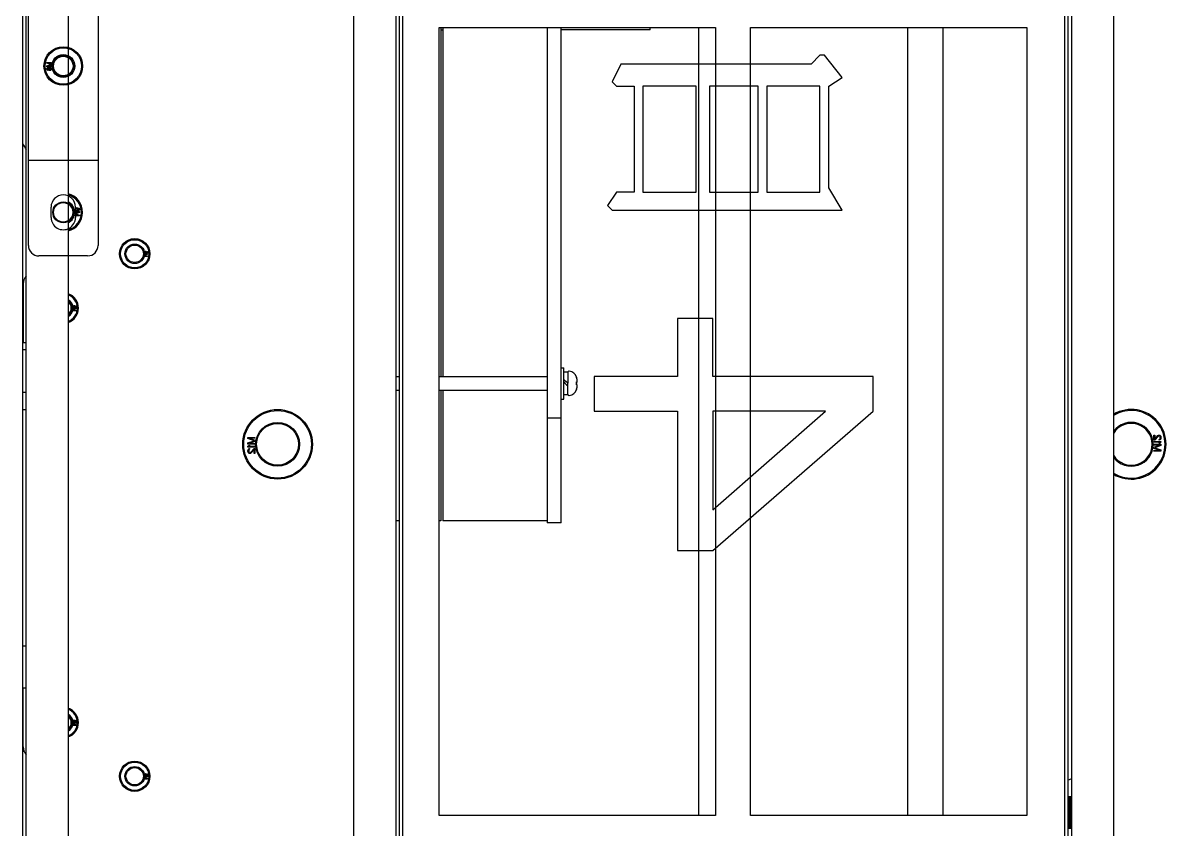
# Model space of a CAD drawing. Header units: millimetres. Extents: x 0 to 87554, y -20854 to 20404.
# Drawn here: x 7503.1 to 7831.2, y -15305.2 to -15073.7 of the extents above; entities that cross this region are included whole.
import ezdxf

# ---------------------------------------------------------------- set-up
doc = ezdxf.new("R2010")
doc.units = ezdxf.units.MM
doc.layers.get('0').update_dxf_attribs({"lineweight": 15})
for name, color, linetype in [('2005-00089_0', 7, 'Continuous'), ('2301-11830_0', 7, 'Continuous'), ('2401-00045-M4-80PMC_0', 7, 'Continuous'), ('2401-00238-M5_0', 7, 'Continuous'), ('2401-00258-M8-20HWMC_0', 7, 'Continuous'), ('2401-00297-M5-16HWMC_0', 7, 'Continuous'), ('2401-00300-M6-16HWMC_0', 7, 'Continuous'), ('2403-00020_S-M5-0_0', 7, 'Continuous'), ('2403-00027-S-M6-0_0', 7, 'Continuous'), ('2403-00027_S-M6-0_0', 7, 'Continuous'), ('2403-00036_S-M12-1_0', 7, 'Continuous'), ('2404-00002-D4D9-P_0', 7, 'Continuous'), ('2404-00015-D4_0', 7, 'Continuous'), ('2501-00237_0', 7, 'Continuous'), ('4208-00681_3_0', 7, 'Continuous'), ('4215-12269_10_0', 7, 'Continuous'), ('4215-12269_11_0', 7, 'Continuous'), ('4215-12269_15_0', 7, 'Continuous'), ('4215-12269_9_0', 7, 'Continuous'), ('4215-12622_0', 7, 'Continuous'), ('4215-12648_0', 7, 'Continuous'), ('4217-15628_0', 7, 'Continuous'), ('4217-15764_0', 7, 'Continuous'), ('4217-15769_0', 7, 'Continuous')]:
    doc.layers.add(name, color=color, linetype=linetype)

# ---------------------------------------------------------------- blocks, each defined once
blk = doc.blocks.new('ju7888')
at = {"layer": '2005-00089_0', "color": 87, "linetype": 'Continuous'}
for p, q in [((385.19, -971.28), (385.19, -972.28)), ((470.19, -972.28), (470.19, -971.28))]:
    blk.add_line(p, q, dxfattribs=at)
at = {"layer": '2301-11830_0', "color": 87, "linetype": 'Continuous'}
for p, q in [((434.79, -817.78), (292.59, -817.78)), ((404.79, -817.78), (404.79, -821.78)), ((434.79, -817.78), (434.79, -821.78)), ((292.59, -821.78), (434.79, -821.78))]:
    blk.add_line(p, q, dxfattribs=at)
at = {"layer": '2401-00045-M4-80PMC_0', "color": 87, "linetype": 'Continuous'}
for p, q in [((393.03, -813.38), (393.1, -813.36)), ((394.34, -813.36), (394.34, -813.38)), ((394.34, -813.38), (394.35, -813.38)), ((394.34, -813.38), (394.35, -813.38)), ((394.35, -813.38), (394.35, -813.15)), ((394.37, -813.38), (394.37, -813.36)), ((394.77, -813.37), (394.79, -813.37)), ((394.77, -813.37), (394.79, -813.37)), ((395.21, -813.38), (395.21, -813.36)), ((396.47, -813.36), (396.53, -813.38)), ((396.51, -813.37), (396.48, -813.36)), ((396.54, -813.38), (396.51, -813.37)), ((395.54, -815.88), (394.76, -815.88)), ((392.79, -852.78), (392.79, -821.78)), ((396.79, -852.78), (396.79, -821.78)), ((392.79, -865.28), (392.79, -864.28)), ((396.79, -865.28), (396.79, -864.28))]:
    blk.add_line(p, q, dxfattribs=at)
for centre, radius, start, end in [((393.69, -815.68), 2.4, 105.7156, 175.4927), ((394.79, -819.64), 6.5, 93.8817, 105.0752), ((394.74, -818.8), 5.44, 93.9267, 94.1311), ((384.54, -813.68), 9.83, 1.8685, 2.2839), ((394.77, -819.3), 5.94, 89.956, 93.8817), ((394.78, -819.25), 5.89, 85.7976, 89.9091), ((405.04, -813.68), 9.83, 177.7161, 178.1315), ((394.78, -819.64), 6.5, 74.9248, 86.1183), ((394.79, -819.64), 6.5, 74.9248, 86.1183), ((396.75, -813.41), 0.217, 172.3877, 173.2145), ((395.89, -815.68), 2.4, 4.5073, 74.2844), ((391.65, -815.52), 0.36, 175.4927, 270), ((397.92, -815.52), 0.36, 270, 4.5073)]:
    blk.add_arc(centre, radius, start, end, dxfattribs=at)
for points, knots in [([(393.04, -813.37), (393.04, -813.37), (393.04, -813.37), (393.03, -813.38), (393.03, -813.38)], [0, 0, 0, 0, 0.374376, 1, 1, 1, 1]), ([(393.04, -813.38), (393.04, -813.38), (393.04, -813.37), (393.04, -813.37), (393.04, -813.37)], [0, 0, 0, 0, 0.614016, 1, 1, 1, 1]), ([(393.04, -813.37), (393.04, -813.37), (393.04, -813.37), (393.04, -813.37), (393.04, -813.37)], [0, 0, 0, 0, 0.664702, 1, 1, 1, 1]), ([(393.04, -813.37), (393.04, -813.37), (393.04, -813.37), (393.04, -813.37), (393.04, -813.37)], [0, 0, 0, 0, 0.366322, 1, 1, 1, 1]), ([(394.35, -813.15), (394.35, -813.16), (394.34, -813.23), (394.34, -813.3), (394.34, -813.36)], [0, 0, 0, 0, 0.140093, 1, 1, 1, 1]), ([(395.21, -813.29), (395.21, -813.28), (395.22, -813.23), (395.22, -813.18), (395.22, -813.15)], [0, 0, 0, 0, 0.347405, 1, 1, 1, 1]), ([(396.53, -813.38), (396.54, -813.38), (396.54, -813.37), (396.54, -813.37), (396.54, -813.37)], [0, 0, 0, 0, 0.614016, 1, 1, 1, 1]), ([(396.54, -813.37), (396.54, -813.37), (396.54, -813.37), (396.54, -813.37), (396.54, -813.37)], [0, 0, 0, 0, 0.664702, 1, 1, 1, 1])]:
    blk.add_open_spline(points, degree=3, knots=knots, dxfattribs=at)
at = {"layer": '2401-00238-M5_0', "color": 87, "linetype": 'Continuous'}
for p, q in [((397.29, -972.28), (397.29, -971.28)), ((402.29, -972.28), (402.29, -971.28))]:
    blk.add_line(p, q, dxfattribs=at)
at = {"layer": '2401-00258-M8-20HWMC_0', "color": 87, "linetype": 'Continuous'}
for p, q in [((486.1, -972.18), (486.1, -972.28)), ((489.69, -972.18), (489.69, -972.28)), ((496.88, -972.18), (496.88, -972.28)), ((500.48, -971.88), (500.48, -972.28))]:
    blk.add_line(p, q, dxfattribs=at)
at = {"layer": '2401-00297-M5-16HWMC_0', "color": 87, "linetype": 'Continuous'}
for centre, radius, start, end in [((373.19, -960.68), 2.5, 34.1817, 145.8183), ((373.19, -960.68), 2.3, 37.527, 142.473), ((492.19, -960.68), 2.5, 34.1817, 145.8183), ((492.19, -960.68), 2.3, 37.527, 142.473)]:
    blk.add_arc(centre, radius, start, end, dxfattribs=at)
at = {"layer": '2401-00300-M6-16HWMC_0', "color": 87, "linetype": 'Continuous'}
for centre, radius in [((303.69, -960.68), 3), ((303.69, -960.68), 2.8), ((345.69, -960.68), 3), ((345.69, -960.68), 2.8)]:
    blk.add_circle(centre, radius, dxfattribs=at)
for radius, start, end in [(3, 27.89, 152.11), (2.8, 30.0759, 149.9241)]:
    blk.add_arc((345.69, -960.68), radius, start, end, dxfattribs=at)
at = {"layer": '2403-00020_S-M5-0_0', "color": 87, "linetype": 'Continuous'}
for p, q in [((356.86, -936.99), (356.89, -936.9)), ((356.86, -937.05), (356.86, -936.99)), ((356.89, -937.14), (356.86, -937.05)), ((356.89, -936.56), (356.89, -936.48)), ((356.89, -936.48), (357.46, -936.48)), ((357.37, -936.56), (356.89, -936.56)), ((356.89, -936.9), (356.94, -936.83)), ((356.94, -937.21), (356.89, -937.14)), ((356.94, -936.83), (357.02, -936.78)), ((356.96, -936.95), (356.94, -937)), ((356.94, -937), (356.94, -937.04)), ((356.94, -937.04), (356.96, -937.09)), ((357.02, -937.26), (356.94, -937.21)), ((356.99, -936.9), (356.96, -936.95)), ((356.96, -937.09), (356.99, -937.14)), ((357.04, -936.87), (356.99, -936.9)), ((356.99, -937.14), (357.04, -937.17)), ((357.02, -936.78), (357.11, -936.76)), ((357.11, -937.28), (357.02, -937.26)), ((357.11, -936.85), (357.04, -936.87)), ((357.04, -937.17), (357.11, -937.19)), ((357.11, -936.76), (357.21, -936.76)), ((357.21, -936.85), (357.11, -936.85)), ((357.11, -937.19), (357.21, -937.19)), ((357.21, -937.28), (357.11, -937.28)), ((357.21, -936.76), (357.29, -936.78)), ((357.27, -936.87), (357.21, -936.85)), ((357.21, -937.19), (357.27, -937.17)), ((357.29, -937.26), (357.21, -937.28)), ((357.34, -936.92), (357.27, -936.87)), ((357.27, -937.17), (357.32, -937.14)), ((357.29, -936.78), (357.37, -936.83)), ((357.37, -937.21), (357.29, -937.26)), ((357.32, -937.14), (357.36, -937.07)), ((357.46, -936.92), (357.34, -936.92)), ((357.36, -937.07), (357.46, -937.07)), ((357.37, -936.83), (357.37, -936.56)), ((357.42, -937.14), (357.37, -937.21)), ((357.46, -937.07), (357.42, -937.14)), ((357.46, -936.48), (357.46, -936.92)), ((357.59, -937.28), (357.59, -936.48)), ((357.59, -936.48), (357.74, -936.48)), ((357.69, -937.28), (357.59, -937.28)), ((357.92, -937.28), (357.69, -936.65)), ((357.69, -936.65), (357.69, -937.28)), ((357.74, -936.48), (357.99, -937.19)), ((358.06, -937.28), (357.92, -937.28)), ((357.99, -937.19), (358.24, -936.48)), ((358.29, -936.65), (358.06, -937.28)), ((358.24, -936.48), (358.39, -936.48)), ((358.29, -937.28), (358.29, -936.65)), ((358.39, -937.28), (358.29, -937.28)), ((358.39, -936.48), (358.39, -937.28)), ((506.86, -936.99), (506.89, -936.9)), ((506.86, -937.05), (506.86, -936.99)), ((506.89, -937.14), (506.86, -937.05)), ((506.89, -936.56), (506.89, -936.48)), ((506.89, -936.48), (507.46, -936.48)), ((507.37, -936.56), (506.89, -936.56)), ((506.89, -936.9), (506.94, -936.83)), ((506.94, -937.21), (506.89, -937.14)), ((506.94, -936.83), (507.02, -936.78)), ((506.96, -936.95), (506.94, -937)), ((506.94, -937), (506.94, -937.04)), ((506.94, -937.04), (506.96, -937.09)), ((507.02, -937.26), (506.94, -937.21)), ((506.99, -936.9), (506.96, -936.95)), ((506.96, -937.09), (506.99, -937.14)), ((507.04, -936.87), (506.99, -936.9)), ((506.99, -937.14), (507.04, -937.17)), ((507.02, -936.78), (507.11, -936.76)), ((507.11, -937.28), (507.02, -937.26)), ((507.11, -936.85), (507.04, -936.87)), ((507.04, -937.17), (507.11, -937.19)), ((507.11, -936.76), (507.21, -936.76)), ((507.21, -936.85), (507.11, -936.85)), ((507.11, -937.19), (507.21, -937.19)), ((507.21, -937.28), (507.11, -937.28)), ((507.21, -936.76), (507.29, -936.78)), ((507.27, -936.87), (507.21, -936.85)), ((507.21, -937.19), (507.27, -937.17)), ((507.29, -937.26), (507.21, -937.28)), ((507.34, -936.92), (507.27, -936.87)), ((507.27, -937.17), (507.32, -937.14)), ((507.29, -936.78), (507.37, -936.83)), ((507.37, -937.21), (507.29, -937.26)), ((507.32, -937.14), (507.36, -937.07)), ((507.46, -936.92), (507.34, -936.92)), ((507.36, -937.07), (507.46, -937.07)), ((507.37, -936.83), (507.37, -936.56)), ((507.42, -937.14), (507.37, -937.21)), ((507.46, -937.07), (507.42, -937.14)), ((507.46, -936.48), (507.46, -936.92)), ((507.59, -937.28), (507.59, -936.48)), ((507.59, -936.48), (507.74, -936.48)), ((507.69, -937.28), (507.59, -937.28)), ((507.92, -937.28), (507.69, -936.65)), ((507.69, -936.65), (507.69, -937.28)), ((507.74, -936.48), (507.99, -937.19)), ((508.06, -937.28), (507.92, -937.28)), ((507.99, -937.19), (508.24, -936.48)), ((508.29, -936.65), (508.06, -937.28)), ((508.24, -936.48), (508.39, -936.48)), ((508.29, -937.28), (508.29, -936.65)), ((508.39, -937.28), (508.29, -937.28)), ((508.39, -936.48), (508.39, -937.28)), ((372.46, -957.49), (372.49, -957.4)), ((372.46, -957.55), (372.46, -957.49)), ((372.49, -957.64), (372.46, -957.55)), ((372.49, -957.06), (372.49, -956.98)), ((372.49, -956.98), (373.06, -956.98)), ((372.97, -957.06), (372.49, -957.06)), ((372.49, -957.4), (372.54, -957.33)), ((372.54, -957.71), (372.49, -957.64)), ((372.54, -957.33), (372.62, -957.28)), ((372.56, -957.45), (372.54, -957.5)), ((372.54, -957.5), (372.54, -957.54)), ((372.54, -957.54), (372.56, -957.59)), ((372.62, -957.76), (372.54, -957.71)), ((372.59, -957.4), (372.56, -957.45)), ((372.56, -957.59), (372.59, -957.64)), ((372.64, -957.37), (372.59, -957.4)), ((372.59, -957.64), (372.64, -957.67)), ((372.62, -957.28), (372.71, -957.26)), ((372.71, -957.78), (372.62, -957.76)), ((372.71, -957.35), (372.64, -957.37)), ((372.64, -957.67), (372.71, -957.69)), ((372.71, -957.26), (372.81, -957.26)), ((372.81, -957.35), (372.71, -957.35)), ((372.71, -957.69), (372.81, -957.69)), ((372.81, -957.78), (372.71, -957.78)), ((372.81, -957.26), (372.89, -957.28)), ((372.87, -957.37), (372.81, -957.35)), ((372.81, -957.69), (372.87, -957.67)), ((372.89, -957.76), (372.81, -957.78)), ((372.94, -957.42), (372.87, -957.37)), ((372.87, -957.67), (372.92, -957.64)), ((372.89, -957.28), (372.97, -957.33)), ((372.97, -957.71), (372.89, -957.76)), ((372.92, -957.64), (372.96, -957.57)), ((373.06, -957.42), (372.94, -957.42)), ((372.96, -957.57), (373.06, -957.57)), ((372.97, -957.33), (372.97, -957.06)), ((373.02, -957.64), (372.97, -957.71)), ((373.06, -957.57), (373.02, -957.64)), ((373.06, -956.98), (373.06, -957.42)), ((373.19, -957.78), (373.19, -956.98)), ((373.19, -956.98), (373.34, -956.98)), ((373.29, -957.78), (373.19, -957.78)), ((373.52, -957.78), (373.29, -957.15)), ((373.29, -957.15), (373.29, -957.78)), ((373.34, -956.98), (373.59, -957.69)), ((373.66, -957.78), (373.52, -957.78)), ((373.59, -957.69), (373.84, -956.98)), ((373.89, -957.15), (373.66, -957.78)), ((373.84, -956.98), (373.99, -956.98)), ((373.89, -957.78), (373.89, -957.15)), ((373.99, -957.78), (373.89, -957.78)), ((373.99, -956.98), (373.99, -957.78)), ((491.46, -957.49), (491.49, -957.4)), ((491.46, -957.55), (491.46, -957.49)), ((491.49, -957.64), (491.46, -957.55)), ((491.49, -957.06), (491.49, -956.98)), ((491.49, -956.98), (492.06, -956.98)), ((491.97, -957.06), (491.49, -957.06)), ((491.49, -957.4), (491.54, -957.33)), ((491.54, -957.71), (491.49, -957.64)), ((491.54, -957.33), (491.62, -957.28)), ((491.56, -957.45), (491.54, -957.5)), ((491.54, -957.5), (491.54, -957.54)), ((491.54, -957.54), (491.56, -957.59)), ((491.62, -957.76), (491.54, -957.71)), ((491.59, -957.4), (491.56, -957.45)), ((491.56, -957.59), (491.59, -957.64)), ((491.64, -957.37), (491.59, -957.4)), ((491.59, -957.64), (491.64, -957.67)), ((491.62, -957.28), (491.71, -957.26)), ((491.71, -957.78), (491.62, -957.76)), ((491.71, -957.35), (491.64, -957.37)), ((491.64, -957.67), (491.71, -957.69)), ((491.71, -957.26), (491.81, -957.26)), ((491.81, -957.35), (491.71, -957.35)), ((491.71, -957.69), (491.81, -957.69)), ((491.81, -957.78), (491.71, -957.78)), ((491.81, -957.26), (491.89, -957.28)), ((491.87, -957.37), (491.81, -957.35)), ((491.81, -957.69), (491.87, -957.67)), ((491.89, -957.76), (491.81, -957.78)), ((491.94, -957.42), (491.87, -957.37)), ((491.87, -957.67), (491.92, -957.64)), ((491.89, -957.28), (491.97, -957.33)), ((491.97, -957.71), (491.89, -957.76)), ((491.92, -957.64), (491.96, -957.57)), ((492.06, -957.42), (491.94, -957.42)), ((491.96, -957.57), (492.06, -957.57)), ((491.97, -957.33), (491.97, -957.06)), ((492.02, -957.64), (491.97, -957.71)), ((492.06, -957.57), (492.02, -957.64)), ((492.06, -956.98), (492.06, -957.42)), ((492.19, -957.78), (492.19, -956.98)), ((492.19, -956.98), (492.34, -956.98)), ((492.29, -957.78), (492.19, -957.78)), ((492.52, -957.78), (492.29, -957.15)), ((492.29, -957.15), (492.29, -957.78)), ((492.34, -956.98), (492.59, -957.69)), ((492.66, -957.78), (492.52, -957.78)), ((492.59, -957.69), (492.84, -956.98)), ((492.89, -957.15), (492.66, -957.78)), ((492.84, -956.98), (492.99, -956.98)), ((492.89, -957.78), (492.89, -957.15)), ((492.99, -957.78), (492.89, -957.78)), ((492.99, -956.98), (492.99, -957.78))]:
    blk.add_line(p, q, dxfattribs=at)
for centre, radius in [((357.59, -940.18), 4.35), ((357.59, -940.18), 4.05), ((357.59, -940.18), 2.8), ((357.59, -940.18), 2.5), ((507.59, -940.18), 4.35), ((507.59, -940.18), 4.05), ((507.59, -940.18), 2.8), ((507.59, -940.18), 2.5)]:
    blk.add_circle(centre, radius, dxfattribs=at)
for centre, radius, start, end in [((373.19, -960.68), 4.35, 18.7893, 161.2107), ((373.19, -960.68), 4.05, 20.238, 159.7621), ((373.19, -960.68), 2.8, 30.0031, 149.9971), ((492.19, -960.68), 4.35, 18.7893, 161.2107), ((492.19, -960.68), 4.05, 20.238, 159.7621), ((492.19, -960.68), 2.8, 30.0031, 149.9971)]:
    blk.add_arc(centre, radius, start, end, dxfattribs=at)
at = {"layer": '2403-00027-S-M6-0_0', "color": 87, "linetype": 'Continuous'}
for p, q in [((302.69, -965.38), (302.69, -964.18)), ((302.69, -964.18), (302.84, -964.18)), ((302.84, -964.18), (302.84, -965.12)), ((302.84, -965.12), (303.19, -964.18)), ((303.29, -964.3), (302.91, -965.38)), ((303.19, -964.18), (303.39, -964.18)), ((303.66, -965.38), (303.29, -964.3)), ((303.39, -964.18), (303.74, -965.12)), ((303.74, -965.12), (303.74, -964.18)), ((303.74, -964.18), (303.89, -964.18)), ((303.89, -964.18), (303.89, -965.38)), ((304.09, -964.69), (304.11, -964.51)), ((304.11, -964.51), (304.16, -964.38)), ((304.16, -964.38), (304.24, -964.28)), ((304.24, -964.28), (304.36, -964.2)), ((304.26, -964.46), (304.24, -964.53)), ((304.24, -964.53), (304.24, -964.61)), ((304.24, -964.61), (304.26, -964.69)), ((304.31, -964.38), (304.26, -964.46)), ((304.39, -964.33), (304.31, -964.38)), ((304.36, -964.2), (304.49, -964.18)), ((304.46, -964.3), (304.39, -964.33)), ((304.64, -964.3), (304.46, -964.3)), ((304.49, -964.18), (304.61, -964.18)), ((304.61, -964.18), (304.74, -964.2)), ((304.71, -964.33), (304.64, -964.3)), ((304.79, -964.38), (304.71, -964.33)), ((304.74, -964.2), (304.86, -964.28)), ((304.84, -964.46), (304.79, -964.38)), ((304.86, -964.53), (304.84, -964.46)), ((304.84, -964.69), (304.86, -964.61)), ((304.86, -964.28), (304.94, -964.38)), ((304.86, -964.61), (304.86, -964.53)), ((304.94, -964.38), (304.99, -964.51)), ((304.99, -964.51), (304.99, -964.63)), ((302.91, -965.38), (302.69, -965.38)), ((303.89, -965.38), (303.66, -965.38)), ((304.09, -964.86), (304.09, -964.69)), ((304.11, -965.04), (304.09, -964.86)), ((304.16, -965.17), (304.11, -965.04)), ((304.24, -965.27), (304.16, -965.17)), ((304.36, -964.92), (304.21, -964.81)), ((304.21, -964.81), (304.21, -964.86)), ((304.21, -964.86), (304.24, -965.02)), ((304.24, -965.02), (304.26, -965.09)), ((304.36, -965.35), (304.24, -965.27)), ((304.26, -964.69), (304.31, -964.74)), ((304.26, -965.09), (304.31, -965.17)), ((304.31, -964.74), (304.39, -964.79)), ((304.31, -965.17), (304.39, -965.22)), ((304.49, -964.94), (304.36, -964.92)), ((304.49, -965.38), (304.36, -965.35)), ((304.39, -964.79), (304.46, -964.81)), ((304.39, -965.22), (304.46, -965.25)), ((304.46, -964.81), (304.64, -964.81)), ((304.46, -965.25), (304.61, -965.25)), ((304.61, -964.94), (304.49, -964.94)), ((304.59, -965.38), (304.49, -965.38)), ((304.71, -965.35), (304.59, -965.38)), ((304.74, -964.92), (304.61, -964.94)), ((304.61, -965.25), (304.69, -965.22)), ((304.64, -964.81), (304.71, -964.79)), ((304.69, -965.22), (304.76, -965.17)), ((304.71, -964.79), (304.79, -964.74)), ((304.84, -965.27), (304.71, -965.35)), ((304.86, -964.84), (304.74, -964.92)), ((304.76, -965.17), (304.81, -965.09)), ((304.79, -964.74), (304.84, -964.69)), ((304.81, -965.09), (304.94, -965.09)), ((304.91, -965.17), (304.84, -965.27)), ((304.94, -964.76), (304.86, -964.84)), ((304.94, -965.09), (304.91, -965.17)), ((304.99, -964.63), (304.94, -964.76))]:
    blk.add_line(p, q, dxfattribs=at)
for radius in [5.53, 5.22, 3.3]:
    blk.add_circle((303.69, -960.68), radius, dxfattribs=at)
at = {"layer": '2403-00027_S-M6-0_0', "color": 87, "linetype": 'Continuous'}
for p, q in [((344.39, -956.72), (344.44, -956.59)), ((344.39, -956.84), (344.39, -956.72)), ((344.44, -956.97), (344.39, -956.84)), ((344.44, -956.26), (344.46, -956.18)), ((344.56, -956.26), (344.44, -956.26)), ((344.44, -956.59), (344.51, -956.51)), ((344.51, -957.07), (344.44, -956.97)), ((344.46, -956.18), (344.54, -956.08)), ((344.51, -956.51), (344.64, -956.43)), ((344.54, -956.66), (344.51, -956.74)), ((344.51, -956.74), (344.51, -956.82)), ((344.51, -956.82), (344.54, -956.89)), ((344.64, -957.15), (344.51, -957.07)), ((344.54, -956.08), (344.66, -956)), ((344.59, -956.61), (344.54, -956.66)), ((344.54, -956.89), (344.59, -956.97)), ((344.61, -956.18), (344.56, -956.26)), ((344.66, -956.56), (344.59, -956.61)), ((344.59, -956.97), (344.66, -957.02)), ((344.69, -956.13), (344.61, -956.18)), ((344.64, -956.43), (344.76, -956.41)), ((344.76, -957.18), (344.64, -957.15)), ((344.66, -956), (344.79, -955.98)), ((344.74, -956.54), (344.66, -956.56)), ((344.66, -957.02), (344.74, -957.05)), ((344.76, -956.1), (344.69, -956.13)), ((344.91, -956.54), (344.74, -956.54)), ((344.74, -957.05), (344.91, -957.05)), ((344.91, -956.1), (344.76, -956.1)), ((344.76, -956.41), (344.89, -956.41)), ((344.89, -957.18), (344.76, -957.18)), ((344.79, -955.98), (344.89, -955.98)), ((344.89, -955.98), (345.01, -956)), ((344.89, -956.41), (345.01, -956.43)), ((345.01, -957.15), (344.89, -957.18)), ((344.99, -956.13), (344.91, -956.1)), ((344.99, -956.56), (344.91, -956.54)), ((344.91, -957.05), (344.99, -957.02)), ((345.06, -956.18), (344.99, -956.13)), ((345.06, -956.61), (344.99, -956.56)), ((344.99, -957.02), (345.06, -956.97)), ((345.01, -956), (345.14, -956.08)), ((345.01, -956.43), (345.16, -956.54)), ((345.14, -957.07), (345.01, -957.15)), ((345.11, -956.26), (345.06, -956.18)), ((345.11, -956.66), (345.06, -956.61)), ((345.06, -956.97), (345.11, -956.89)), ((345.14, -956.33), (345.11, -956.26)), ((345.14, -956.74), (345.11, -956.66)), ((345.11, -956.89), (345.14, -956.82)), ((345.14, -956.08), (345.21, -956.18)), ((345.16, -956.49), (345.14, -956.33)), ((345.14, -956.82), (345.14, -956.74)), ((345.21, -956.97), (345.14, -957.07)), ((345.16, -956.54), (345.16, -956.49)), ((345.21, -956.18), (345.26, -956.31)), ((345.26, -956.84), (345.21, -956.97)), ((345.26, -956.31), (345.29, -956.49)), ((345.29, -956.66), (345.26, -956.84)), ((345.29, -956.49), (345.29, -956.66)), ((345.49, -957.18), (345.49, -955.98)), ((345.49, -955.98), (345.71, -955.98)), ((345.64, -957.18), (345.49, -957.18)), ((345.99, -957.18), (345.64, -956.23)), ((345.64, -956.23), (345.64, -957.18)), ((345.71, -955.98), (346.09, -957.05)), ((346.19, -957.18), (345.99, -957.18)), ((346.09, -957.05), (346.46, -955.98)), ((346.54, -956.23), (346.19, -957.18)), ((346.46, -955.98), (346.69, -955.98)), ((346.54, -957.18), (346.54, -956.23)), ((346.69, -957.18), (346.54, -957.18)), ((346.69, -955.98), (346.69, -957.18))]:
    blk.add_line(p, q, dxfattribs=at)
for radius, start, end in [(5.53, 14.7129, 165.2871), (5.22, 15.5792, 164.4208), (3.3, 25.1776, 154.8224)]:
    blk.add_arc((345.69, -960.68), radius, start, end, dxfattribs=at)
at = {"layer": '2403-00036_S-M12-1_0', "color": 87, "linetype": 'Continuous'}
for p, q in [((409.62, -646.14), (409.66, -645.97)), ((409.62, -646.23), (409.62, -646.14)), ((409.66, -646.4), (409.62, -646.23)), ((409.66, -645.97), (409.83, -645.8)), ((409.83, -645.8), (410, -645.72)), ((409.96, -646.02), (409.87, -646.14)), ((409.87, -646.14), (409.87, -646.23)), ((409.87, -646.23), (409.96, -646.4)), ((410.08, -645.93), (409.96, -646.02)), ((410, -645.72), (410.25, -645.68)), ((410.29, -645.89), (410.08, -645.93)), ((410.25, -645.68), (410.41, -645.68)), ((410.46, -645.89), (410.29, -645.89)), ((410.41, -645.68), (410.71, -645.72)), ((410.66, -645.93), (410.46, -645.89)), ((410.79, -646.02), (410.66, -645.93)), ((410.71, -645.72), (410.87, -645.8)), ((410.87, -646.14), (410.79, -646.02)), ((410.87, -645.8), (411.04, -645.97)), ((411.08, -646.14), (410.87, -646.14)), ((411.04, -645.97), (411.08, -646.14)), ((411.46, -647.68), (411.46, -645.68)), ((411.46, -645.68), (411.71, -645.68)), ((411.71, -645.68), (411.96, -645.97)), ((411.96, -646.31), (411.71, -646.02)), ((411.71, -646.02), (411.71, -647.68)), ((411.96, -645.97), (411.96, -646.31)), ((412.29, -647.68), (412.29, -645.68)), ((412.29, -645.68), (412.66, -645.68)), ((412.54, -646.1), (412.54, -647.68)), ((413.12, -647.68), (412.54, -646.1)), ((412.66, -645.68), (413.29, -647.46)), ((413.29, -647.46), (413.91, -645.68)), ((414.04, -646.1), (413.46, -647.68)), ((413.91, -645.68), (414.29, -645.68)), ((414.04, -647.68), (414.04, -646.1)), ((414.29, -645.68), (414.29, -647.68)), ((409.62, -647.68), (409.62, -647.46)), ((409.62, -647.46), (410.79, -647.46)), ((411.12, -647.68), (409.62, -647.68)), ((409.75, -646.53), (409.66, -646.4)), ((410.79, -647.46), (409.75, -646.53)), ((409.96, -646.4), (411.12, -647.46)), ((411.12, -647.46), (411.12, -647.68)), ((411.71, -647.68), (411.46, -647.68)), ((412.54, -647.68), (412.29, -647.68)), ((413.46, -647.68), (413.12, -647.68)), ((414.29, -647.68), (414.04, -647.68)), ((410.29, -907.68), (410.29, -905.68)), ((410.29, -905.68), (410.54, -905.68)), ((410.66, -907.68), (410.29, -907.68)), ((410.54, -905.68), (410.54, -907.25)), ((410.54, -907.25), (411.12, -905.68)), ((411.29, -905.89), (410.66, -907.68)), ((411.12, -905.68), (411.46, -905.68)), ((411.91, -907.68), (411.29, -905.89)), ((411.46, -905.68), (412.04, -907.25)), ((412.29, -907.68), (411.91, -907.68)), ((412.04, -907.25), (412.04, -905.68)), ((412.04, -905.68), (412.29, -905.68)), ((412.29, -905.68), (412.29, -907.68)), ((412.62, -907.04), (412.87, -907.33)), ((412.62, -907.38), (412.62, -907.04)), ((412.87, -907.68), (412.62, -907.38)), ((412.87, -907.33), (412.87, -905.68)), ((412.87, -905.68), (413.12, -905.68)), ((413.12, -907.68), (412.87, -907.68)), ((413.12, -905.68), (413.12, -907.68)), ((413.46, -905.89), (413.46, -905.68)), ((413.46, -905.68), (414.96, -905.68)), ((414.62, -906.95), (413.46, -905.89)), ((413.54, -907.38), (413.5, -907.21)), ((413.5, -907.21), (413.71, -907.21)), ((413.71, -907.55), (413.54, -907.38)), ((413.71, -907.21), (413.79, -907.33)), ((413.87, -907.63), (413.71, -907.55)), ((413.79, -905.89), (414.83, -906.82)), ((414.96, -905.89), (413.79, -905.89)), ((413.79, -907.33), (413.91, -907.42)), ((414.16, -907.68), (413.87, -907.63)), ((413.91, -907.42), (414.12, -907.46)), ((414.12, -907.46), (414.29, -907.46)), ((414.33, -907.68), (414.16, -907.68)), ((414.29, -907.46), (414.5, -907.42)), ((414.58, -907.63), (414.33, -907.68)), ((414.5, -907.42), (414.62, -907.33)), ((414.75, -907.55), (414.58, -907.63)), ((414.71, -907.12), (414.62, -906.95)), ((414.62, -907.33), (414.71, -907.21)), ((414.71, -907.21), (414.71, -907.12)), ((414.91, -907.38), (414.75, -907.55)), ((414.83, -906.82), (414.91, -906.95)), ((414.91, -906.95), (414.96, -907.12)), ((414.96, -907.21), (414.91, -907.38)), ((414.96, -905.68), (414.96, -905.89)), ((414.96, -907.12), (414.96, -907.21))]:
    blk.add_line(p, q, dxfattribs=at)
for radius in [10, 9.7, 6.3, 6]:
    blk.add_circle((412.29, -899.18), radius, dxfattribs=at)
for radius, start, end in [(10, 329.2574, 210.7426), (9.7, 328.1971, 211.8029), (6.3, 305.8163, 234.1841), (6, 301.5649, 238.4348)]:
    blk.add_arc((412.29, -654.18), radius, start, end, dxfattribs=at)
at = {"layer": '2404-00002-D4D9-P_0', "color": 87, "linetype": 'Continuous'}
for p, q in [((390.29, -817.78), (390.29, -816.98)), ((399.29, -816.98), (390.29, -816.98)), ((399.29, -817.78), (399.29, -816.98))]:
    blk.add_line(p, q, dxfattribs=at)
at = {"layer": '2404-00015-D4_0', "color": 87, "linetype": 'Continuous'}
for p, q in [((391.54, -815.88), (391.54, -816.98)), ((391.54, -815.88), (394.76, -815.88)), ((398.04, -815.88), (395.54, -815.88)), ((398.04, -815.88), (398.04, -816.98))]:
    blk.add_line(p, q, dxfattribs=at)
at = {"layer": '2404-00015-D4_0', "color": 87, "linetype": 'Continuous', "extrusion": (0, 0, -1)}
for centre, major_axis, start_param, end_param in [((394.79, -815.88), (-3.25, -3.25), 1.221074, 1.566356), ((394.79, -815.88), (-2.05, -2.05), 7.283156, 7.849541), ((394.79, -816.65), (-3.25, -3.25), 1.46706, 1.80803)]:
    blk.add_ellipse(centre, major_axis=major_axis, ratio=0.00444, start_param=start_param, end_param=end_param, dxfattribs=at)
at = {"layer": '2501-00237_0', "color": 87, "linetype": 'Continuous'}
for p, q in [((292.59, -821.78), (345.29, -821.78)), ((434.29, -821.78), (434.29, -851.78)), ((292.59, -851.78), (392.79, -851.78)), ((292.59, -852.28), (392.79, -852.28)), ((396.79, -851.78), (434.29, -851.78)), ((396.79, -852.28), (434.29, -852.28)), ((434.29, -852.28), (434.29, -852.78)), ((434.29, -864.28), (434.29, -865.28))]:
    blk.add_line(p, q, dxfattribs=at)
at = {"layer": '4208-00681_3_0', "color": 87, "linetype": 'Continuous'}
for p, q in [((513.38, -671.9), (513.38, -671.28)), ((513.38, -671.59), (522.62, -671.59)), ((522.62, -671.9), (513.38, -671.9)), ((513.38, -672.28), (513.38, -671.93)), ((522.62, -671.28), (522.62, -671.9)), ((522.62, -671.93), (522.62, -672.28))]:
    blk.add_line(p, q, dxfattribs=at)
blk.add_arc((513.38, -670.38), 5.04, 190.2275, 202.1422, dxfattribs=at)
at = {"layer": '4215-12269_10_0', "color": 87, "linetype": 'Continuous'}
for p, q in [((-10.71, -659.28), (585.29, -659.28)), ((585.29, -671.28), (-10.71, -671.28))]:
    blk.add_line(p, q, dxfattribs=at)
at = {"layer": '4215-12269_11_0', "color": 87, "linetype": 'Continuous'}
for p, q in [((585.29, -672.28), (-10.71, -672.28)), ((585.29, -673.28), (-10.71, -673.28)), ((292.59, -763.48), (292.59, -684.18)), ((292.59, -684.18), (518.89, -684.18)), ((518.89, -684.18), (518.89, -763.48)), ((392.8, -728.28), (392.8, -774.23)), ((402.8, -728.28), (392.8, -728.28)), ((442.8, -774.23), (402.8, -728.28)), ((306.93, -737.16), (300.58, -742.24)), ((309.47, -740.97), (306.93, -737.16)), ((345.02, -737.16), (338.67, -740.97)), ((345.02, -803.2), (345.02, -737.16)), ((338.67, -740.97), (309.47, -740.97)), ((300.58, -742.24), (300.58, -743.51)), ((300.58, -743.51), (303.12, -746.05)), ((309.47, -743.51), (309.47, -758.75)), ((339.94, -743.51), (309.47, -743.51)), ((339.94, -758.75), (339.94, -743.51)), ((431.13, -774.23), (402.8, -741.89)), ((402.8, -741.89), (402.8, -774.23)), ((303.12, -746.05), (303.12, -800.66)), ((309.47, -758.75), (339.94, -758.75)), ((518.89, -763.48), (292.59, -763.48)), ((309.47, -761.29), (309.47, -775.26)), ((339.94, -761.29), (309.47, -761.29)), ((339.94, -775.26), (339.94, -761.29)), ((292.59, -852.78), (292.59, -773.48)), ((292.59, -773.48), (518.89, -773.48)), ((376.13, -774.23), (376.13, -784.45)), ((392.8, -774.23), (376.13, -774.23)), ((402.8, -774.23), (431.13, -774.23)), ((442.8, -784.45), (442.8, -774.23)), ((518.89, -773.48), (518.89, -852.78)), ((309.47, -775.26), (339.94, -775.26)), ((309.47, -779.07), (309.47, -794.31)), ((339.94, -779.07), (309.47, -779.07)), ((339.94, -794.31), (339.94, -779.07)), ((376.13, -784.45), (392.8, -784.45)), ((392.8, -784.45), (392.8, -808.28)), ((402.8, -808.28), (402.8, -784.45)), ((402.8, -784.45), (442.8, -784.45)), ((309.47, -794.31), (339.94, -794.31)), ((309.47, -801.93), (309.47, -796.85)), ((309.47, -796.85), (339.94, -796.85)), ((339.94, -796.85), (339.94, -801.93)), ((303.12, -800.66), (308.2, -803.2)), ((308.2, -803.2), (309.47, -801.93)), ((339.94, -801.93), (343.75, -804.47)), ((343.75, -804.47), (345.02, -803.2)), ((392.8, -808.28), (402.8, -808.28)), ((518.89, -852.78), (292.59, -852.78)), ((-23.31, -863.28), (597.89, -863.28)), ((-23.31, -864.28), (597.89, -864.28))]:
    blk.add_line(p, q, dxfattribs=at)
at = {"layer": '4215-12269_15_0', "color": 87, "linetype": 'Continuous'}
for p, q in [((292.59, -708.28), (518.89, -708.28)), ((518.89, -718.28), (292.59, -718.28)), ((518.89, -778.28), (292.59, -778.28))]:
    blk.add_line(p, q, dxfattribs=at)
at = {"layer": '4215-12269_9_0', "color": 87, "linetype": 'Continuous'}
for p, q in [((-30.21, -865.28), (604.79, -865.28)), ((601.79, -877.28), (-27.21, -877.28)), ((-27.21, -959.28), (601.79, -959.28)), ((604.79, -971.28), (-30.21, -971.28))]:
    blk.add_line(p, q, dxfattribs=at)
at = {"layer": '4215-12622_0', "color": 87, "linetype": 'Continuous'}
for p, q in [((366.19, -972.18), (383.19, -972.18)), ((383.19, -971.28), (383.19, -972.18)), ((482.19, -972.18), (482.19, -971.28)), ((499.19, -972.18), (482.19, -972.18))]:
    blk.add_line(p, q, dxfattribs=at)
for centre, start, end in [((366.19, -969.18), 224.783, 270), ((499.19, -969.18), 270, 315.217)]:
    blk.add_arc(centre, 3, start, end, dxfattribs=at)
at = {"layer": '4215-12648_0', "color": 87, "linetype": 'Continuous'}
blk.add_line((598.29, -972.28), (-23.71, -972.28), dxfattribs=at)
at = {"layer": '4217-15628_0', "color": 87, "linetype": 'Continuous'}
for p, q in [((42.19, -950.68), (355.19, -950.68)), ((330.69, -970.68), (330.69, -950.68)), ((358.19, -953.68), (358.19, -967.68)), ((344.19, -957.18), (347.19, -957.18)), ((347.19, -964.18), (344.19, -964.18)), ((355.19, -970.68), (202.29, -970.68))]:
    blk.add_line(p, q, dxfattribs=at)
for centre, radius, start, end in [((355.19, -953.68), 3, 0, 90), ((344.19, -960.68), 3.5, 90, 270), ((347.19, -960.68), 3.5, 270, 90), ((355.19, -967.68), 3, 270, 0)]:
    blk.add_arc(centre, radius, start, end, dxfattribs=at)
at = {"layer": '4217-15764_0', "color": 87, "linetype": 'Continuous'}
for p, q in [((293.29, -792.28), (292.59, -792.28)), ((293.29, -792.28), (293.29, -817.78)), ((293.29, -852.28), (293.29, -851.78))]:
    blk.add_line(p, q, dxfattribs=at)
at = {"layer": '4217-15769_0', "color": 87, "linetype": 'Continuous'}
blk.add_arc((332.29, -981.28), 11, 114.2927, 124.9968, dxfattribs=at)

msp = doc.modelspace()

# ---------------------------------------------------------------- block references
at = {"rotation": 270}
msp.add_blockref('ju7888', (8475.412, -14782.445), dxfattribs=at)

doc.saveas('drawing.dxf')
